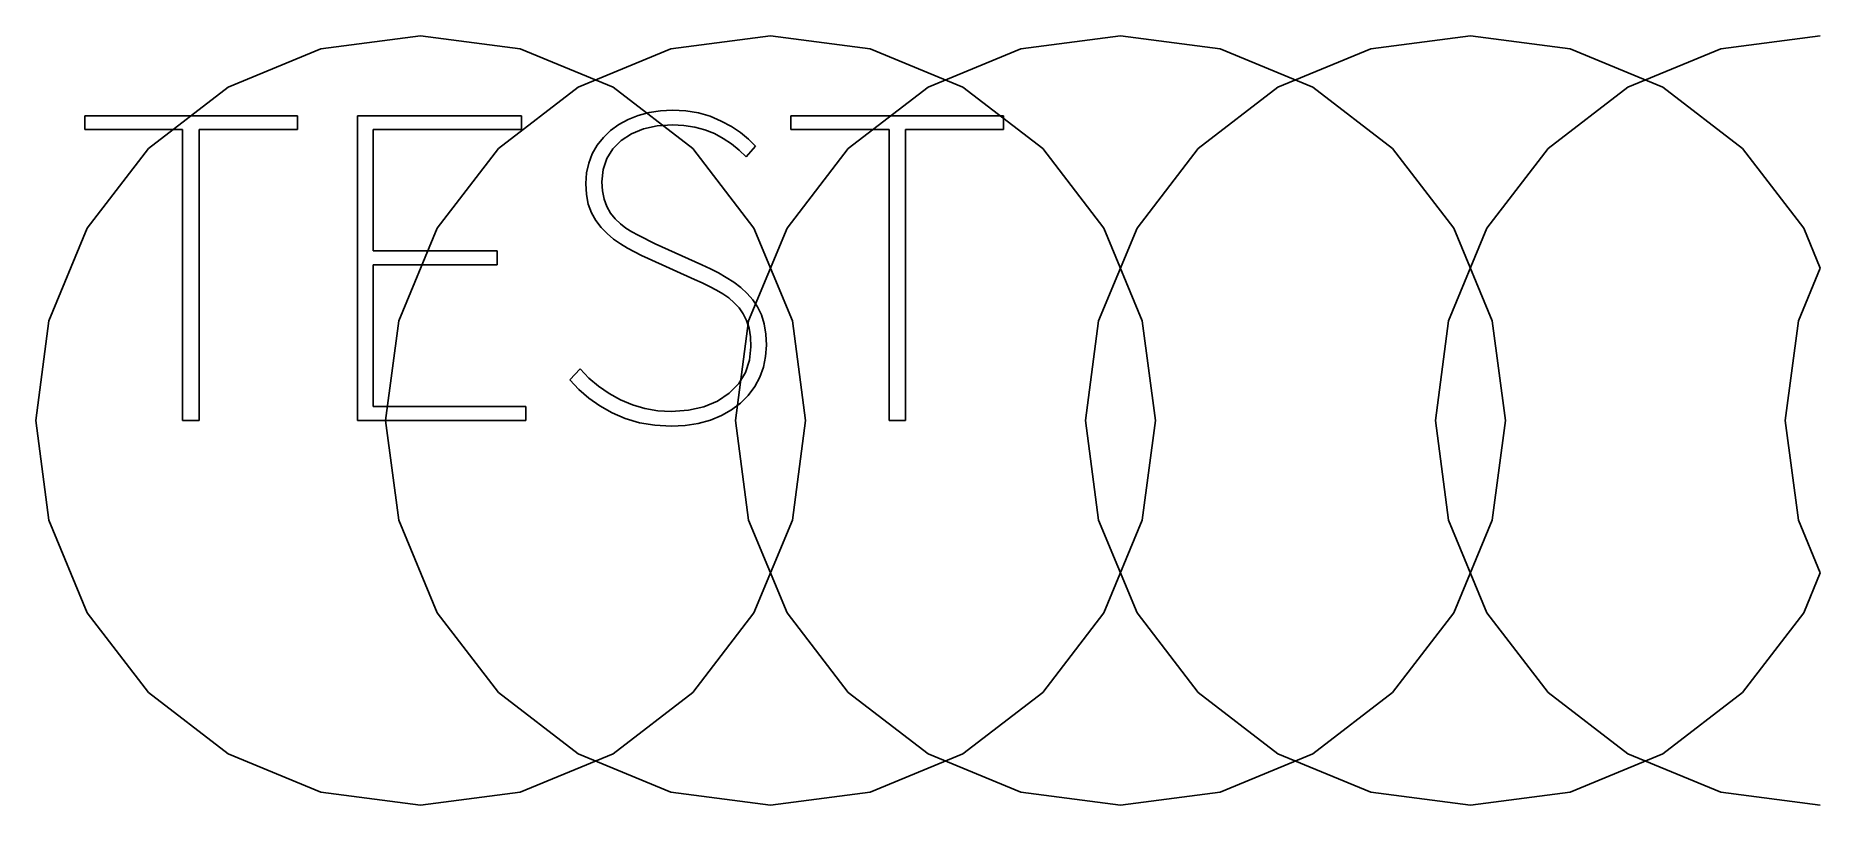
# Model space of a CAD drawing. Header units: millimetres. Extents: x -140 to 0, y 0 to 100.
# Drawn here: x -51 to 0, y 39 to 61 of the extents above; entities outside this region: 2.
import ezdxf

# ---------------------------------------------------------------- set-up
doc = ezdxf.new("R2010")
doc.units = ezdxf.units.MM
doc.layers.get('0').update_dxf_attribs({"linetype": 'CONTINUOUS'})

msp = doc.modelspace()

# ---------------------------------------------------------------- linework, layer by layer
at = {"linetype": 'CONTINUOUS'}
for p, q in [((-140, 100), (-139.5, 99.5)), ((-42.847, 60.625), (-40, 61)), ((-40, 61), (-37.153, 60.625)), ((-32.847, 60.625), (-30, 61)), ((-30, 61), (-27.153, 60.625)), ((-22.847, 60.625), (-20, 61)), ((-20, 61), (-17.153, 60.625)), ((-12.847, 60.625), (-10, 61)), ((-10, 61), (-7.153, 60.625)), ((-2.847, 60.625), (0, 61)), ((0, 61), (0, 61)), ((-45.5, 59.526), (-42.847, 60.625)), ((-37.153, 60.625), (-34.5, 59.526)), ((-35.5, 59.526), (-32.847, 60.625)), ((-27.153, 60.625), (-24.5, 59.526)), ((-25.5, 59.526), (-22.847, 60.625)), ((-17.153, 60.625), (-14.5, 59.526)), ((-15.5, 59.526), (-12.847, 60.625)), ((-7.153, 60.625), (-4.5, 59.526)), ((-5.5, 59.526), (-2.847, 60.625)), ((-47.778, 57.778), (-45.5, 59.526)), ((-37.778, 57.778), (-35.5, 59.526)), ((-34.5, 59.526), (-32.222, 57.778)), ((-27.778, 57.778), (-25.5, 59.526)), ((-24.5, 59.526), (-22.222, 57.778)), ((-17.778, 57.778), (-15.5, 59.526)), ((-14.5, 59.526), (-12.222, 57.778)), ((-7.778, 57.778), (-5.5, 59.526)), ((-4.5, 59.526), (-2.222, 57.778)), ((-49.6, 58.32), (-49.6, 58.71)), ((-49.6, 58.71), (-43.52, 58.71)), ((-43.52, 58.71), (-43.52, 58.32)), ((-41.8, 50), (-41.8, 58.71)), ((-41.8, 58.71), (-37.12, 58.71)), ((-37.12, 58.71), (-37.12, 58.32)), ((-34.07, 58.6), (-33.781, 58.718)), ((-33.781, 58.718), (-33.472, 58.803)), ((-33.472, 58.803), (-33.146, 58.853)), ((-33.146, 58.853), (-32.8, 58.87)), ((-32.8, 58.87), (-32.417, 58.851)), ((-32.417, 58.851), (-32.057, 58.792)), ((-32.057, 58.792), (-31.722, 58.696)), ((-31.722, 58.696), (-31.41, 58.56)), ((-29.42, 58.32), (-29.42, 58.71)), ((-29.42, 58.71), (-23.34, 58.71)), ((-23.34, 58.71), (-23.34, 58.32)), ((-46.8, 58.32), (-49.6, 58.32)), ((-46.8, 50), (-46.8, 58.32)), ((-43.52, 58.32), (-46.33, 58.32)), ((-46.33, 58.32), (-46.33, 50)), ((-37.12, 58.32), (-41.36, 58.32)), ((-41.36, 58.32), (-41.36, 54.85)), ((-34.775, 58.092), (-34.57, 58.288)), ((-34.57, 58.288), (-34.335, 58.457)), ((-34.335, 58.457), (-34.07, 58.6)), ((-33.972, 58.197), (-34.27, 58)), ((-33.627, 58.337), (-33.972, 58.197)), ((-33.237, 58.422), (-33.627, 58.337)), ((-32.8, 58.45), (-33.237, 58.422)), ((-32.474, 58.434), (-32.8, 58.45)), ((-32.165, 58.388), (-32.474, 58.434)), ((-31.874, 58.309), (-32.165, 58.388)), ((-31.6, 58.2), (-31.874, 58.309)), ((-31.349, 58.061), (-31.6, 58.2)), ((-31.41, 58.56), (-31.12, 58.403)), ((-31.12, 58.403), (-30.86, 58.23)), ((-30.86, 58.23), (-30.63, 58.042)), ((-26.61, 58.32), (-29.42, 58.32)), ((-26.61, 50), (-26.61, 58.32)), ((-23.34, 58.32), (-26.14, 58.32)), ((-26.14, 58.32), (-26.14, 50)), ((-49.526, 55.5), (-47.778, 57.778)), ((-39.526, 55.5), (-37.778, 57.778)), ((-35.094, 57.625), (-34.95, 57.87)), ((-34.95, 57.87), (-34.775, 58.092)), ((-34.511, 57.761), (-34.682, 57.485)), ((-34.27, 58), (-34.511, 57.761)), ((-32.222, 57.778), (-30.474, 55.5)), ((-31.115, 57.905), (-31.349, 58.061)), ((-30.899, 57.731), (-31.115, 57.905)), ((-30.7, 57.54), (-30.899, 57.731)), ((-30.43, 57.84), (-30.7, 57.54)), ((-30.63, 58.042), (-30.43, 57.84)), ((-29.526, 55.5), (-27.778, 57.778)), ((-22.222, 57.778), (-20.474, 55.5)), ((-19.526, 55.5), (-17.778, 57.778)), ((-12.222, 57.778), (-10.474, 55.5)), ((-9.526, 55.5), (-7.778, 57.778)), ((-2.222, 57.778), (-0.474, 55.5)), ((-35.259, 57.075), (-35.197, 57.36)), ((-35.197, 57.36), (-35.094, 57.625)), ((-34.786, 57.171), (-34.82, 56.82)), ((-34.682, 57.485), (-34.786, 57.171)), ((-35.28, 56.77), (-35.259, 57.075)), ((-35.262, 56.464), (-35.28, 56.77)), ((-34.82, 56.82), (-34.804, 56.562)), ((-35.208, 56.188), (-35.262, 56.464)), ((-35.117, 55.939), (-35.208, 56.188)), ((-34.804, 56.562), (-34.758, 56.328)), ((-34.758, 56.328), (-34.679, 56.117)), ((-34.679, 56.117), (-34.57, 55.93)), ((-34.99, 55.72), (-35.117, 55.939)), ((-34.837, 55.521), (-34.99, 55.72)), ((-34.57, 55.93), (-34.438, 55.769)), ((-34.438, 55.769), (-34.292, 55.625)), ((-34.292, 55.625), (-34.133, 55.499)), ((-50.625, 52.847), (-49.526, 55.5)), ((-40.625, 52.847), (-39.526, 55.5)), ((-34.67, 55.343), (-34.837, 55.521)), ((-34.487, 55.186), (-34.67, 55.343)), ((-34.29, 55.05), (-34.487, 55.186)), ((-34.133, 55.499), (-33.96, 55.39)), ((-33.96, 55.39), (-33.784, 55.297)), ((-33.784, 55.297), (-33.615, 55.21)), ((-33.615, 55.21), (-33.454, 55.127)), ((-33.454, 55.127), (-33.3, 55.05)), ((-30.625, 52.847), (-29.526, 55.5)), ((-30.474, 55.5), (-29.375, 52.847)), ((-20.625, 52.847), (-19.526, 55.5)), ((-20.474, 55.5), (-19.375, 52.847)), ((-10.625, 52.847), (-9.526, 55.5)), ((-10.474, 55.5), (-9.375, 52.847)), ((-0.474, 55.5), (0, 54.356)), ((-41.36, 54.85), (-37.81, 54.85)), ((-37.81, 54.85), (-37.81, 54.45)), ((-34.083, 54.93), (-34.29, 55.05)), ((-33.883, 54.82), (-34.083, 54.93)), ((-33.688, 54.72), (-33.883, 54.82)), ((-33.5, 54.63), (-33.688, 54.72)), ((-32.17, 54.03), (-33.5, 54.63)), ((-33.3, 55.05), (-31.96, 54.45)), ((-37.81, 54.45), (-41.36, 54.45)), ((-41.36, 54.45), (-41.36, 50.4)), ((-31.96, 54.45), (-31.719, 54.34)), ((-31.719, 54.34), (-31.488, 54.22)), ((-31.488, 54.22), (-31.264, 54.09)), ((-31.264, 54.09), (-31.05, 53.95)), ((-0.625, 52.847), (0, 54.356)), ((-31.951, 53.933), (-32.17, 54.03)), ((-31.742, 53.833), (-31.951, 53.933)), ((-31.546, 53.728), (-31.742, 53.833)), ((-31.36, 53.62), (-31.546, 53.728)), ((-31.189, 53.502), (-31.36, 53.62)), ((-31.05, 53.95), (-30.85, 53.801)), ((-30.85, 53.801), (-30.67, 53.635)), ((-30.67, 53.635), (-30.51, 53.451)), ((-31.035, 53.367), (-31.189, 53.502)), ((-30.899, 53.217), (-31.035, 53.367)), ((-30.78, 53.05), (-30.899, 53.217)), ((-30.684, 52.86), (-30.78, 53.05)), ((-30.51, 53.451), (-30.37, 53.25)), ((-30.37, 53.25), (-30.261, 53.02)), ((-51, 50), (-50.625, 52.847)), ((-41, 50), (-40.625, 52.847)), ((-31, 50), (-30.625, 52.847)), ((-30.615, 52.64), (-30.684, 52.86)), ((-30.574, 52.39), (-30.615, 52.64)), ((-30.261, 53.02), (-30.183, 52.76)), ((-30.183, 52.76), (-30.136, 52.47)), ((-29.375, 52.847), (-29, 50)), ((-21, 50), (-20.625, 52.847)), ((-19.375, 52.847), (-19, 50)), ((-11, 50), (-10.625, 52.847)), ((-9.375, 52.847), (-9, 50)), ((-1, 50), (-0.625, 52.847)), ((-30.599, 51.723), (-30.56, 52.11)), ((-30.56, 52.11), (-30.574, 52.39)), ((-30.12, 52.15), (-30.141, 51.829)), ((-30.136, 52.47), (-30.12, 52.15)), ((-30.715, 51.373), (-30.599, 51.723)), ((-30.203, 51.525), (-30.306, 51.239)), ((-30.141, 51.829), (-30.203, 51.525)), ((-35.74, 51.16), (-35.44, 51.48)), ((-35.481, 50.888), (-35.74, 51.16)), ((-35.44, 51.48), (-35.188, 51.214)), ((-35.188, 51.214), (-34.913, 50.977)), ((-31.18, 50.78), (-30.909, 51.058)), ((-30.909, 51.058), (-30.715, 51.373)), ((-30.306, 51.239), (-30.45, 50.97)), ((-35.193, 50.64), (-35.481, 50.888)), ((-34.876, 50.417), (-35.193, 50.64)), ((-34.913, 50.977), (-34.613, 50.769)), ((-34.613, 50.769), (-34.29, 50.59)), ((-34.29, 50.59), (-33.948, 50.446)), ((-31.905, 50.39), (-31.516, 50.553)), ((-31.516, 50.553), (-31.18, 50.78)), ((-30.858, 50.498), (-31.112, 50.304)), ((-30.637, 50.719), (-30.858, 50.498)), ((-30.45, 50.97), (-30.637, 50.719)), ((-50.625, 47.153), (-51, 50)), ((-51, 50), (-51, 50)), ((-46.33, 50), (-46.8, 50)), ((-36.99, 50), (-41.8, 50)), ((-41.36, 50.4), (-36.99, 50.4)), ((-40.625, 47.153), (-41, 50)), ((-41, 50), (-41, 50)), ((-36.99, 50.4), (-36.99, 50)), ((-34.53, 50.22), (-34.876, 50.417)), ((-34.151, 50.054), (-34.53, 50.22)), ((-33.742, 49.935), (-34.151, 50.054)), ((-33.948, 50.446), (-33.593, 50.343)), ((-33.593, 50.343), (-33.223, 50.281)), ((-33.223, 50.281), (-32.84, 50.26)), ((-32.84, 50.26), (-32.346, 50.292)), ((-32.346, 50.292), (-31.905, 50.39)), ((-31.719, 50.009), (-32.065, 49.915)), ((-31.4, 50.14), (-31.719, 50.009)), ((-31.112, 50.304), (-31.4, 50.14)), ((-30.625, 47.153), (-31, 50)), ((-31, 50), (-31, 50)), ((-29, 50), (-29.375, 47.153)), ((-26.14, 50), (-26.61, 50)), ((-20.625, 47.153), (-21, 50)), ((-21, 50), (-21, 50)), ((-19, 50), (-19.375, 47.153)), ((-10.625, 47.153), (-11, 50)), ((-11, 50), (-11, 50)), ((-9, 50), (-9.375, 47.153)), ((-0.625, 47.153), (-1, 50)), ((-1, 50), (-1, 50)), ((-33.306, 49.864), (-33.742, 49.935)), ((-32.84, 49.84), (-33.306, 49.864)), ((-32.439, 49.859), (-32.84, 49.84)), ((-32.065, 49.915), (-32.439, 49.859)), ((-49.526, 44.5), (-50.625, 47.153)), ((-39.526, 44.5), (-40.625, 47.153)), ((-29.526, 44.5), (-30.625, 47.153)), ((-29.375, 47.153), (-30.474, 44.5)), ((-19.526, 44.5), (-20.625, 47.153)), ((-19.375, 47.153), (-20.474, 44.5)), ((-9.526, 44.5), (-10.625, 47.153)), ((-9.375, 47.153), (-10.474, 44.5)), ((-0.625, 47.153), (0, 45.644)), ((-0.474, 44.5), (0, 45.644)), ((-47.778, 42.222), (-49.526, 44.5)), ((-37.778, 42.222), (-39.526, 44.5)), ((-30.474, 44.5), (-32.222, 42.222)), ((-27.778, 42.222), (-29.526, 44.5)), ((-20.474, 44.5), (-22.222, 42.222)), ((-17.778, 42.222), (-19.526, 44.5)), ((-10.474, 44.5), (-12.222, 42.222)), ((-7.778, 42.222), (-9.526, 44.5)), ((-0.474, 44.5), (-2.222, 42.222)), ((-45.5, 40.474), (-47.778, 42.222)), ((-35.5, 40.474), (-37.778, 42.222)), ((-32.222, 42.222), (-34.5, 40.474)), ((-25.5, 40.474), (-27.778, 42.222)), ((-22.222, 42.222), (-24.5, 40.474)), ((-15.5, 40.474), (-17.778, 42.222)), ((-12.222, 42.222), (-14.5, 40.474)), ((-5.5, 40.474), (-7.778, 42.222)), ((-2.222, 42.222), (-4.5, 40.474)), ((-42.847, 39.375), (-45.5, 40.474)), ((-34.5, 40.474), (-37.153, 39.375)), ((-32.847, 39.375), (-35.5, 40.474)), ((-24.5, 40.474), (-27.153, 39.375)), ((-22.847, 39.375), (-25.5, 40.474)), ((-14.5, 40.474), (-17.153, 39.375)), ((-12.847, 39.375), (-15.5, 40.474)), ((-4.5, 40.474), (-7.153, 39.375)), ((-2.847, 39.375), (-5.5, 40.474)), ((-40, 39), (-42.847, 39.375)), ((-37.153, 39.375), (-40, 39)), ((-30, 39), (-32.847, 39.375)), ((-27.153, 39.375), (-30, 39)), ((-20, 39), (-22.847, 39.375)), ((-17.153, 39.375), (-20, 39)), ((-10, 39), (-12.847, 39.375)), ((-7.153, 39.375), (-10, 39)), ((0, 39), (-2.847, 39.375)), ((0, 39), (0, 39)), ((0, 0), (-0.5, 0.5))]:
    msp.add_line(p, q, dxfattribs=at)

doc.saveas('drawing.dxf')
